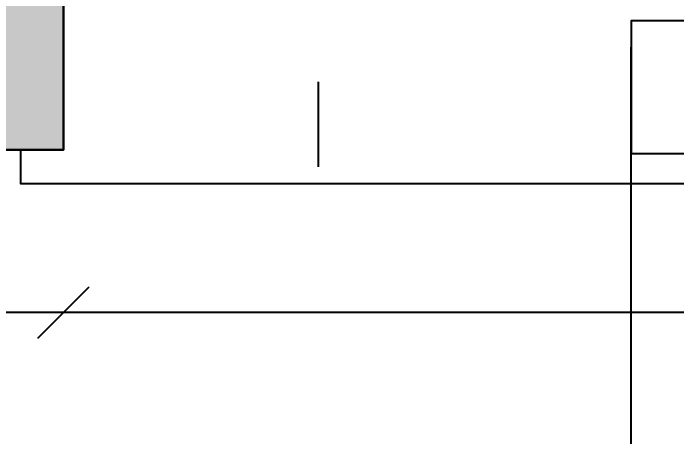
# Model space of a CAD drawing. Header units: metres. Extents: x 493 to 630, y -132 to -15.
# Drawn here: x 536.406 to 537.187, y -80.457 to -79.959 of the extents above; entities that cross this region are included whole.
import ezdxf

# ---------------------------------------------------------------- set-up
doc = ezdxf.new("R2010")
doc.units = ezdxf.units.M
doc.header["$MEASUREMENT"] = 0
doc.header["$PDMODE"] = 3
doc.linetypes.add('HIDDEN2', pattern=[0.1875, 0.125, -0.0625])
for name, color, linetype in [('a_caramida', 2, 'Continuous'), ('a_cote_50', 9, 'Continuous'), ('a_cote_500', 9, 'Continuous'), ('a_pereti_hasuri', 253, 'Continuous'), ('a_punctat', 40, 'HIDDEN2'), ('a_text', 7, 'Continuous'), ('a_vederi', 74, 'Continuous')]:
    doc.layers.add(name, color=color, linetype=linetype)
doc.layers.add('a_suprafete', color=7, linetype='Continuous', plot=False)
doc.styles.get("Standard").update_dxf_attribs({"font": 'ARIALN.TTF'})
doc.dimstyles.new('50 cote', dxfattribs={"dimtxt": 0.09, "dimasz": 0.06, "dimexe": 0, "dimexo": 0, "dimgap": 0.018, "dimtad": 1, "dimdec": 1, "dimlfac": 100, "dimrnd": 0.5, "dimdsep": 46, "dimtxsty": 'Standard', "dimblk": 'OBLIQUE', "dimcen": 0.00045, "dimclrd": 256, "dimclrt": 4, "dimadec": 1, "dimazin": 0, "dimtfac": 1, "dimtdec": 1, "dimtix": 1, "dimtofl": 0, "dimtmove": 0, "dimatfit": 3, "dimldrblk": 'OBLIQUE', "dimfxl": 0, "dimtolj": 1, "dimtzin": 0, "dimarcsym": 0})

# ---------------------------------------------------------------- blocks, each defined once
blk = doc.blocks.new('_Oblique')
at = {"color": 0, "linetype": 'ByBlock', "lineweight": -2}
blk.add_line((-0.5, -0.5), (0.5, 0.5), dxfattribs=at)
blk = doc.blocks.new('*D282')
at = {"layer": 'a_cote_50', "lineweight": -2, "ltscale": 0.3}
blk.add_line((538.53479, -80.31123), (536.46479, -80.31123), dxfattribs=at)
at = {"layer": 'Defpoints', "color": 0, "ltscale": 0.3}
for p in [(536.46479, -80.11958), (538.53479, -80.11958), (536.46479, -80.31123)]:
    blk.add_point(p, dxfattribs=at)
at = {"layer": 'a_cote_50', "lineweight": -2, "ltscale": 0.3, "xscale": 0.06, "yscale": 0.06, "zscale": 0.06, "rotation": 180}
blk.add_blockref('_Oblique', (536.46479, -80.31123), dxfattribs=at)
at = {"layer": 'a_cote_50', "lineweight": -2, "ltscale": 0.3, "xscale": 0.06, "yscale": 0.06, "zscale": 0.06}
blk.add_blockref('_Oblique', (538.53479, -80.31123), dxfattribs=at)
at = {"layer": 'a_cote_50', "color": 4, "ltscale": 0.3, "char_height": 0.09, "attachment_point": 5}
for s, insert in [('\\A1;207', (537.49979, -80.24728)), ('\\A1;217', (537.49979, -80.37441))]:
    blk.add_mtext(s, dxfattribs=dict(at, insert=insert))
blk = doc.blocks.new('*D283')
at = {"layer": 'a_cote_50', "lineweight": -2, "ltscale": 0.3}
blk.add_line((536.46479, -80.31123), (535.52479, -80.31123), dxfattribs=at)
at = {"layer": 'Defpoints', "color": 0, "ltscale": 0.3}
for p in [(535.52479, -80.11958), (536.46479, -80.11958), (535.52479, -80.31123)]:
    blk.add_point(p, dxfattribs=at)
at = {"layer": 'a_cote_50', "lineweight": -2, "ltscale": 0.3, "xscale": 0.06, "yscale": 0.06, "zscale": 0.06, "rotation": 180}
blk.add_blockref('_Oblique', (535.52479, -80.31123), dxfattribs=at)
at = {"layer": 'a_cote_50', "lineweight": -2, "ltscale": 0.3, "xscale": 0.06, "yscale": 0.06, "zscale": 0.06}
blk.add_blockref('_Oblique', (536.46479, -80.31123), dxfattribs=at)
at = {"layer": 'a_cote_50', "color": 4, "ltscale": 0.3, "insert": (535.99479, -80.24728), "char_height": 0.09, "attachment_point": 5}
blk.add_mtext('\\A1;94', dxfattribs=at)

msp = doc.modelspace()

# ---------------------------------------------------------------- hatches: boundary and pattern name
at = {"layer": 'a_pereti_hasuri', "ltscale": 0.3}
h = msp.add_hatch(dxfattribs=at)
h.set_pattern_fill('ANSI33', color=256, scale=0.25, style=0)
h.set_pattern_definition([(45, (-4876.954644, 8292.469365), (-0.04419417382, 0.04419417382), []), (45, (-4876.91045, 8292.469365), (-0.04419417382, 0.04419417382), [0.03125, -0.015625])])
h.paths.add_polyline_path([(533.44479, -79.38958), (533.44479, -80.11958), (532.51979, -80.11958), (532.51979, -79.38958)])
h.paths.add_polyline_path([(536.46479, -79.38958), (536.46479, -80.11958), (535.52479, -80.11958), (535.52479, -79.38958)])
h.paths.add_polyline_path([(538.14479, -89.60958), (538.18979, -89.60958), (538.18979, -89.68458), (539.23832, -89.68458), (539.23832, -84.30958), (541.58832, -84.30958), (541.58832, -84.55958), (542.08332, -84.55958), (542.08332, -84.31958), (542.54479, -84.31958), (542.54479, -84.08958), (539.24479, -84.08958), (539.24479, -80.13958), (539.76479, -80.13958), (539.76479, -79.38958), (538.53479, -79.38958), (538.53479, -80.11958), (538.87979, -80.11958), (538.87979, -82.53958), (538.20479, -82.53958), (538.20479, -82.76458), (539.1436, -82.76458), (539.1436, -83.73958), (538.20479, -83.73958), (538.20479, -83.84458), (539.00479, -83.84458), (539.00479, -84.53458), (539.12479, -84.53458), (539.12479, -89.23958), (538.14479, -89.23958)])

# ---------------------------------------------------------------- linework, layer by layer
at = {"layer": 'a_caramida', "ltscale": 0.3}
msp.add_lwpolyline([(536.46479, -79.38958), (536.46479, -80.11958), (535.52479, -80.11958), (535.52479, -79.38958)], close=True, dxfattribs=at)
at = {"layer": 'a_cote_500', "ltscale": 0.3}
msp.add_lwpolyline([(537.83531, -80.68049), (537.13324, -80.68049), (537.13324, -79.99849)], dxfattribs=at)
at = {"layer": 'a_punctat', "ltscale": 0.5}
msp.add_lwpolyline([(538.25479, -80.15958), (538.25479, -79.83958), (536.76479, -79.83958), (536.76479, -80.15958)], dxfattribs=at)
at = {"layer": 'a_suprafete', "ltscale": 0.3}
msp.add_lwpolyline([(529.65479, -86.31958), (529.65479, -80.11958), (533.44479, -80.11958), (533.44479, -79.82958), (535.52479, -79.82958), (535.52479, -80.11958), (536.46479, -80.11958), (536.46479, -79.83958), (538.53479, -79.83958), (538.53479, -80.11958), (538.87979, -80.11958), (538.87979, -82.53958), (538.20479, -82.53958), (538.20479, -82.76458), (538.20479, -83.73958), (538.20479, -83.84458)], dxfattribs=at)
at = {"layer": 'a_text'}
msp.add_lwpolyline([(537.74382, -79.96782), (537.13324, -79.96782), (537.13324, -80.12376), (537.74382, -80.12376)], close=True, dxfattribs=at)
at = {"layer": 'a_vederi', "ltscale": 0.3}
msp.add_lwpolyline([(538.53479, -80.11958), (538.58479, -80.11958), (538.58479, -80.15958), (536.46479, -80.15958), (536.41479, -80.15958), (536.41479, -80.11958), (536.46479, -80.11958), (536.46479, -79.62958), (538.53479, -79.62958)], close=True, dxfattribs=at)

# ---------------------------------------------------------------- dimensions: what is measured, and where the dimension line sits
at = {"layer": 'a_cote_50', "ltscale": 0.3}
dim = msp.add_linear_dim(base=(535.52479, -80.31123), p1=(536.46479, -80.11958), p2=(535.52479, -80.11958), angle=180, dimstyle='50 cote', override={"dimtmove": 1}, dxfattribs=at)
dim.commit()
dim.dimension.update_dxf_attribs({"geometry": '*D283', "text_midpoint": (535.99479, -80.24728)})
dim = msp.add_linear_dim(base=(536.46479, -80.31123), p1=(538.53479, -80.11958), p2=(536.46479, -80.11958), angle=180, text='<>\\X217', dimstyle='50 cote', override={"dimtmove": 1}, dxfattribs=at)
dim.commit()
dim.dimension.update_dxf_attribs({"geometry": '*D282', "text_midpoint": (537.49979, -80.31123)})

doc.saveas('drawing.dxf')
